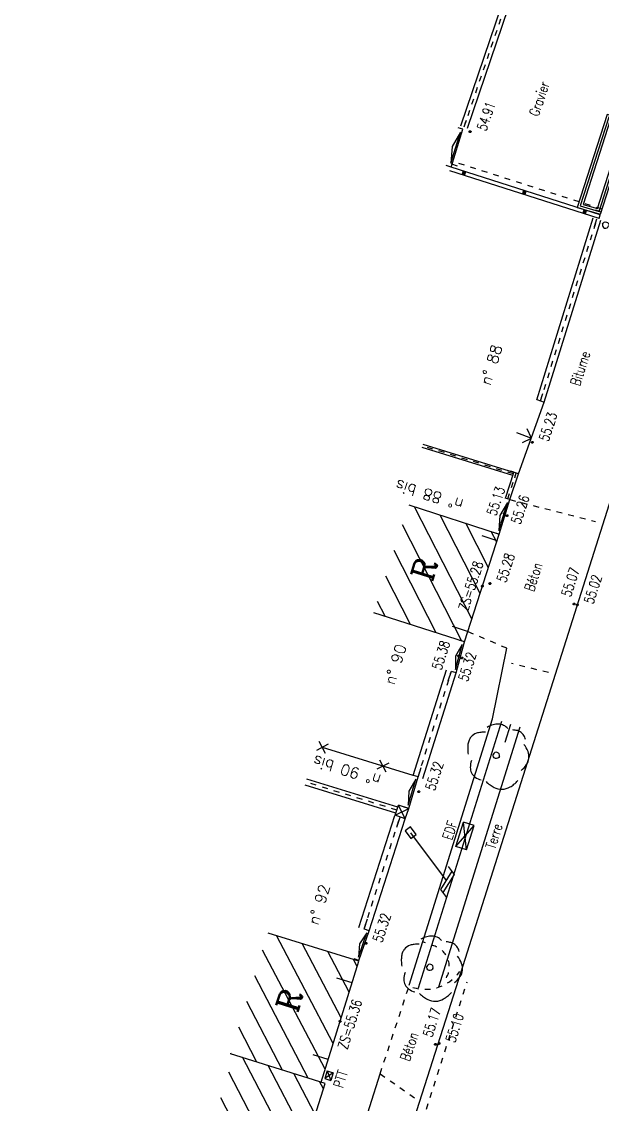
# Model space of a CAD drawing. Extents: x 661843 to 662062, y 6866352 to 6866909.
# Drawn here: x 661915.77 to 661934.09, y 6866594.09 to 6866628.24 of the extents above; entities that cross this region are included whole.
import ezdxf
from ezdxf.enums import TextEntityAlignment as Align

# ---------------------------------------------------------------- set-up
doc = ezdxf.new("R2010")
doc.units = 0
for name, pattern in [('CONTINU', [0]), ('JSI_TCO', [1, 0.5, 0.5]), ('JSI_TCO2', [1, 0.5, 0.5]), ('JSI_TIC', [0.2, 0.08, 0.01, -0.1, 0.01])]:
    doc.linetypes.add(name, pattern=pattern)
doc.layers.get('0').update_dxf_attribs({"linetype": 'CONTINUOUS'})
for name, color, linetype in [('ALTI', 140, 'CONTINUOUS'), ('BATI', 6, 'CONTINUOUS'), ('BORDURE', 7, 'CONTINU'), ('HACHURE', 7, 'CONTINUOUS'), ('LIMITE', 7, 'CONTINUOUS'), ('OBJEDF', 240, 'CONTINUOUS'), ('OBJTELECOM', 3, 'CONTINUOUS'), ('TEXTE', 7, 'CONTINUOUS'), ('VEGETATION', 3, 'CONTINUOUS'), ('VOIRIE', 7, 'CONTINUOUS')]:
    doc.layers.add(name, color=color, linetype=linetype)
doc.styles.add('5-2', font='romand.shx', dxfattribs={"height": 0.35})
doc.styles.add('7-2', font='romanc.shx', dxfattribs={"height": 0.7})
doc.styles.get("Standard").update_dxf_attribs({"font": 'romans.shx'})
doc.linetypes.add('JSI_HAIED', pattern='A,0.48,0.06,-0.1,[138,jsi_form.shx,S=0.05,R=0,X=-0.1,Y=0],0.06', length=0.7)
doc.linetypes.add('JSI_HAIEG', pattern='A,0.48,0.06,-0.1,[137,jsi_form.shx,S=0.05,R=0,X=-0.1,Y=0],0.06', length=0.7)
doc.linetypes.add('JSI_MUD', pattern='A,0.0001,[130,jsi_form.shx,S=0.5,R=0,X=0.875,Y=0],-0.75', length=0.7501)
doc.linetypes.add('JSI_MUG', pattern='A,0.0001,[130,jsi_form.shx,S=0.5,R=0,X=-0.125,Y=0],-0.75', length=0.7501)
doc.linetypes.add('JSI_MUR', pattern='A,1e-06,-0.5,[130,jsi_form.shx,S=0.7,R=315,X=0.05,Y=0],-0.5', length=1.000001)

# ---------------------------------------------------------------- blocks, each defined once
blk = doc.blocks.new('$B_200')
at = {"color": 0, "linetype": 'BYBLOCK', "flags": 128}
for points in [[(0, -0.5, -0.414214), (-0.5, 0, -0.414214), (0, 0.5)], [(0, -0.5, 0.414214), (0.5, 0, 0.414214), (0, 0.5)]]:
    blk.add_lwpolyline(points, format="xyb", dxfattribs=at)
blk = doc.blocks.new('$B_220')
at = {"color": 0, "linetype": 'BYBLOCK', "flags": 128}
for points in [[(-0.195, 0.351, 0.077685), (-0.303, 0.336, 0.115926), (-0.379, 0.292, 0.119307), (-0.426, 0.217, 0.082378), (-0.441, 0.113)], [(0.297, 0.272, 0.039633), (0.273, 0.344, 0.053426), (0.241, 0.401, 0.147584), (0.154, 0.47, 0.071882), (0.099, 0.483, 0.058066), (0.036, 0.48, 0.043501), (-0.035, 0.463, 0.032041), (-0.113, 0.431)], [(0.461, -0.046, 0.087593), (0.487, 0.033, 0.096392), (0.482, 0.113, 0.080457), (0.446, 0.192, 0.056881), (0.379, 0.272)], [(-0.441, 0.033, 0.03619), (-0.474, -0.044, 0.046233), (-0.492, -0.116, 0.121403), (-0.482, -0.245, 0.119181), (-0.41, -0.354, 0.044648), (-0.351, -0.401, 0.034835), (-0.277, -0.443)], [(0.379, -0.364, 0.076898), (0.431, -0.319, 0.090424), (0.461, -0.265, 0.083207), (0.472, -0.2, 0.062964), (0.461, -0.126)], [(-0.113, -0.443, 0.078382), (0.005, -0.498, 0.113914), (0.113, -0.503, 0.115194), (0.21, -0.458, 0.080222), (0.297, -0.364)]]:
    blk.add_lwpolyline(points, format="xyb", dxfattribs=at)
blk = doc.blocks.new('$B_030')
at = {"color": 0, "linetype": 'BYBLOCK', "flags": 128}
for points in [[(0, 0), (0, 1)], [(0, 1), (1, 1)], [(0, 1), (1, 0)], [(0, 0), (1, 1)], [(1, 0), (1, 1)], [(0, 0), (1, 0)]]:
    blk.add_lwpolyline(points, dxfattribs=at)
blk = doc.blocks.new('$B_137')
at = {"color": 0, "linetype": 'BYBLOCK', "flags": 128}
for points in [[(-0.156, 0.875), (0.156, 1), (0.156, 1.156)], [(-0.156, 0.781), (-0.156, 0.938), (0.156, 1.062)], [(0, 0), (0, 0.938)]]:
    blk.add_lwpolyline(points, dxfattribs=at)
blk.add_lwpolyline([(-0.055, -0.075), (0.055, -0.075), (0.055, 0.075), (-0.055, 0.075)], close=True)
blk = doc.blocks.new('$B_027')
at = {"color": 0, "linetype": 'BYBLOCK', "flags": 128}
for points in [[(-0.5, -0.5), (0.5, -0.5), (0.5, -0.188)], [(-0.5, -0.5), (-0.5, -0.188)]]:
    blk.add_lwpolyline(points, dxfattribs=at)
blk.add_lwpolyline([(-0.406, -0.406), (0.406, -0.406), (0, -0.188)], close=True, dxfattribs=at)
blk = doc.blocks.new('$B_028')
at = {"color": 0, "linetype": 'BYBLOCK', "flags": 128}
for points in [[(0, 0.5), (0, -0.5), (0.094, -0.062)], [(-0.5, -0.5), (-0.5, 0)], [(0.5, 0), (0.5, -0.5)], [(-0.094, -0.062), (0, -0.5)], [(-0.5, -0.5), (0.5, -0.5)]]:
    blk.add_lwpolyline(points, dxfattribs=at)
blk = doc.blocks.new('$B_170')
at = {"color": 0, "linetype": 'BYBLOCK', "flags": 128}
for points in [[(-0.5, 0), (-0.5, 1)], [(0.5, 0), (0.5, 1)]]:
    blk.add_lwpolyline(points, dxfattribs=at)
blk = doc.blocks.new('$B_210')
at = {"linetype": 'CONTINUOUS'}
blk.add_hatch(color=0, dxfattribs=at).paths.add_polyline_path([(0, -0.5, -1), (0, 0.5, -1)])
at = {"color": 0, "linetype": 'BYBLOCK', "flags": 128}
blk.add_lwpolyline([(0, -0.5, -1), (0, 0.5, -1)], format="xyb", close=True, dxfattribs=at)
blk = doc.blocks.new('GEOCARR1')
at = {"const_width": 1}
blk.add_lwpolyline([(0, 0), (0, 1)], dxfattribs=at)
blk = doc.blocks.new('GEOCROIX')
at = {"color": 0, "linetype": 'BYBLOCK'}
for p, q in [((-0.5, 0.5), (0.5, -0.5)), ((-0.5, -0.5), (0.5, 0.5))]:
    blk.add_line(p, q, dxfattribs=at)

msp = doc.modelspace()

# ---------------------------------------------------------------- hatches: boundary and pattern name
at = {"layer": 'HACHURE', "linetype": 'CONTINUOUS', "ltscale": 2}
h = msp.add_hatch(dxfattribs=at)
h.set_pattern_fill('_USER', color=256, scale=0.6, angle=117.0885, style=0, pattern_type=0)
h.set_pattern_definition([(117.0885, (661958.265, 6866695.073), (-0.5341826, -0.2732195), [])])
h.paths.add_polyline_path([(661929.742, 6866608.675), (661926.887, 6866609.597), (661927.986, 6866612.996), (661930.84, 6866612.073)])
h = msp.add_hatch(dxfattribs=at)
h.set_pattern_fill('_USER', color=256, scale=0.6, angle=117.7204, style=0, pattern_type=0)
h.set_pattern_definition([(117.72044, (661958.265, 6866695.073), (-0.5311367, -0.2790947), [])])
h.paths.add_polyline_path([(661925.222, 6866594.792), (661922.358, 6866595.683), (661923.543, 6866599.493), (661926.408, 6866598.602)])
h = msp.add_hatch(dxfattribs=at)
h.set_pattern_fill('_USER', color=256, scale=0.6, angle=117.4577, style=0, pattern_type=0)
h.set_pattern_definition([(117.4577, (661958.265, 6866695.073), (-0.532411, -0.276656), [])])
h.paths.add_polyline_path([(661919.281, 6866575.564), (661916.421, 6866576.469), (661922.485, 6866595.655), (661925.346, 6866594.75)])

# ---------------------------------------------------------------- linework, layer by layer
at = {"layer": 'BATI', "linetype": 'JSI_TCO2', "ltscale": 2, "elevation": 57.333, "flags": 128}
for points in [[(661927.986, 6866612.996), (661930.84, 6866612.073)], [(661929.742, 6866608.675), (661930.84, 6866612.073)], [(661929.742, 6866608.675), (661926.887, 6866609.597)], [(661926.408, 6866598.602), (661923.543, 6866599.493)], [(661925.222, 6866594.792), (661926.408, 6866598.602)], [(661925.346, 6866594.75), (661922.358, 6866595.683)], [(661919.281, 6866575.564), (661925.346, 6866594.75)]]:
    msp.add_lwpolyline(points, dxfattribs=at)
at = {"layer": 'BORDURE', "linetype": 'JSI_TCO', "ltscale": 2, "elevation": 57.333, "flags": 128}
for points in [[(661929.565, 6866598.035), (661935.323, 6866616.221), (661950.983, 6866665.664)], [(661930.625, 6866606.254), (661931.076, 6866608.473)], [(661927.997, 6866597.848), (661930.625, 6866606.254)], [(661926.102, 6866591.962), (661927.082, 6866595.055)]]:
    msp.add_lwpolyline(points, dxfattribs=at)
msp.add_lwpolyline([(661892.461, 6866556.747), (661910.98, 6866551.48, 0.014266), (661911.17, 6866551.432, 0.010582), (661911.393, 6866551.388, 0.014424), (661911.938, 6866551.309, 0.031782), (661912.402, 6866551.284, 0.024016), (661912.832, 6866551.309, 0.020972), (661913.289, 6866551.376, 0.051206), (661913.662, 6866551.487, 0.047701), (661914.017, 6866551.677, 0.039279), (661914.336, 6866551.926, 0.033221), (661914.64, 6866552.244, 0.016847), (661914.919, 6866552.598, 0.020983), (661915.144, 6866552.933, 0.026425), (661915.316, 6866553.25, 0.033429), (661915.434, 6866553.547), (661927.916, 6866592.875), (661929.565, 6866598.035)], format="xyb", dxfattribs=at)
at = {"layer": 'LIMITE', "linetype": 'JSI_MUG', "ltscale": 0.22}
msp.add_line((661929.731, 6866624.92, 112.268), (661929.802, 6866625.129, 112.27), dxfattribs=at)
at = {"layer": 'LIMITE', "linetype": 'JSI_MUD', "ltscale": 0.15}
for p, q in [((661933.914, 6866622.275, 112.752), (661933.988, 6866622.254, 112.716)), ((661931.326, 6866613.855, 112.564), (661931.373, 6866613.997, 112.559))]:
    msp.add_line(p, q, dxfattribs=at)
at = {"layer": 'LIMITE', "linetype": 'JSI_MUG', "ltscale": 0.15}
for p, q in [((661933.988, 6866622.254, 112.678), (661934.011, 6866622.327, 112.673)), ((661931.107, 6866613.187, 112.584), (661931.153, 6866613.329, 112.58))]:
    msp.add_line(p, q, dxfattribs=at)
at = {"layer": 'LIMITE', "linetype": 'JSI_MUD', "ltscale": 0.25}
msp.add_line((661933.848, 6866621.778, 113.015), (661933.922, 6866622.017, 113.035), dxfattribs=at)
at = {"layer": 'LIMITE', "linetype": 'JSI_MUG', "ltscale": 0.25}
msp.add_line((661932.143, 6866616.275, 112.555), (661932.217, 6866616.514, 112.575), dxfattribs=at)
at = {"layer": 'LIMITE', "linetype": 'JSI_MUD', "ltscale": 0.32}
msp.add_line((661929.231, 6866607.443, 112.659), (661929.328, 6866607.748, 112.658), dxfattribs=at)
at = {"layer": 'LIMITE', "linetype": 'JSI_MUG', "ltscale": 0.32}
msp.add_line((661928.277, 6866604.413, 112.66), (661928.373, 6866604.719, 112.66), dxfattribs=at)
at = {"layer": 'LIMITE', "linetype": 'JSI_MUD', "ltscale": 0.34}
msp.add_line((661927.605, 6866602.827, 112.673), (661927.709, 6866603.15, 112.675), dxfattribs=at)
at = {"layer": 'LIMITE', "linetype": 'JSI_MUG', "ltscale": 0.34}
msp.add_line((661926.575, 6866599.619, 112.65), (661926.679, 6866599.943, 112.652), dxfattribs=at)
at = {"layer": 'LIMITE', "linetype": 'JSI_TCO', "ltscale": 2, "elevation": 57.333, "flags": 128}
for points in [[(661929.627, 6866624.956), (661931.104, 6866629.295)], [(661929.836, 6866624.885), (661931.313, 6866629.224)], [(661932.023, 6866616.312), (661933.803, 6866622.054)], [(661932.262, 6866616.238), (661934.042, 6866621.98)], [(661931.035, 6866613.21), (661931.302, 6866614.021)], [(661931.178, 6866613.163), (661931.445, 6866613.974)], [(661928.124, 6866604.461), (661929.175, 6866607.796)], [(661928.429, 6866604.365), (661929.48, 6866607.7)], [(661926.413, 6866599.671), (661927.547, 6866603.202)], [(661926.737, 6866599.567), (661927.871, 6866603.098)]]:
    msp.add_lwpolyline(points, dxfattribs=at)
at = {"layer": 'LIMITE', "linetype": 'JSI_TIC', "ltscale": 2, "elevation": 57.333, "flags": 128}
for points in [[(661929.731, 6866624.92), (661931.209, 6866629.26)], [(661934.084, 6866622.32), (661929.373, 6866623.825)], [(661932.143, 6866616.275), (661933.922, 6866622.017)], [(661931.287, 6866613.973), (661928.421, 6866614.857)], [(661931.107, 6866613.187), (661931.373, 6866613.997)], [(661928.277, 6866604.413), (661929.328, 6866607.748)], [(661927.609, 6866603.37), (661924.742, 6866604.254)], [(661926.575, 6866599.619), (661927.709, 6866603.15)]]:
    msp.add_lwpolyline(points, dxfattribs=at)
at = {"layer": 'LIMITE', "linetype": 'JSI_TCO', "ltscale": 2, "elevation": 57.333, "flags": 128}
msp.add_lwpolyline([(661934.037, 6866622.162), (661934.977, 6866625.11), (661934.244, 6866625.314), (661933.294, 6866622.376)], close=True, dxfattribs=at)
at = {"layer": 'LIMITE', "linetype": 'JSI_MUR', "ltscale": 0.15, "elevation": 57.333, "flags": 128}
msp.add_lwpolyline([(661933.988, 6866622.254), (661934.882, 6866625.059), (661934.294, 6866625.222), (661933.389, 6866622.426)], close=True, dxfattribs=at)
at = {"layer": 'LIMITE', "linetype": 'CONTINUOUS', "ltscale": 2, "elevation": 57.333, "flags": 128}
msp.add_lwpolyline([(661934.029, 6866622.148), (661929.318, 6866623.654)], dxfattribs=at)
at = {"layer": 'LIMITE', "linetype": 'JSI_MUD', "ltscale": 0.18, "elevation": 57.333, "flags": 128}
msp.add_lwpolyline([(661929.517, 6866623.685), (661929.345, 6866623.739)], dxfattribs=at)
at = {"layer": 'LIMITE', "ltscale": 2, "elevation": 57.333, "flags": 128}
for points in [[(661933.992, 6866622.034), (661929.281, 6866623.539)], [(661933.992, 6866622.034), (661934.029, 6866622.148)]]:
    msp.add_lwpolyline(points, dxfattribs=at)
at = {"layer": 'LIMITE', "linetype": 'JSI_MUG', "ltscale": 0.18, "elevation": 57.333, "flags": 128}
msp.add_lwpolyline([(661934.056, 6866622.234), (661933.885, 6866622.289)], dxfattribs=at)
at = {"layer": 'LIMITE', "elevation": 57.333, "flags": 128}
for points in [[(661931.273, 6866613.925), (661928.406, 6866614.81)], [(661931.302, 6866614.021), (661928.435, 6866614.905)], [(661928.124, 6866604.461), (661925.257, 6866605.346)], [(661927.579, 6866603.274), (661924.712, 6866604.159)], [(661927.638, 6866603.465), (661924.771, 6866604.35)]]:
    msp.add_lwpolyline(points, dxfattribs=at)
at = {"layer": 'LIMITE', "linetype": 'JSI_TCO', "ltscale": 2}
msp.add_polyline3d([(661933.938, 6866622.346, 112.712), (661934.787, 6866625.008, 112.507), (661934.343, 6866625.131, 112.46), (661933.484, 6866622.477, 112.993), (661933.938, 6866622.346, 112.712)], dxfattribs=at)
at = {"layer": 'VEGETATION', "linetype": 'JSI_HAIED', "ltscale": 2, "elevation": 57.333, "flags": 128}
msp.add_lwpolyline([(661930.912, 6866606.164), (661928.283, 6866597.758)], dxfattribs=at)
at = {"layer": 'VEGETATION', "linetype": 'JSI_HAIEG', "ltscale": 2, "elevation": 57.333, "flags": 128}
msp.add_lwpolyline([(661931.484, 6866605.985), (661928.919, 6866597.782)], dxfattribs=at)
at = {"layer": 'VEGETATION', "linetype": 'JSI_MUG', "ltscale": 0.6, "elevation": 57.333, "flags": 128}
msp.add_lwpolyline([(661931.198, 6866606.075), (661931.019, 6866605.502)], dxfattribs=at)
at = {"layer": 'VOIRIE', "linetype": 'JSI_TIC', "ltscale": 2, "elevation": 57.333, "flags": 128}
for points in [[(661931.178, 6866613.163), (661933.876, 6866612.473)], [(661931.076, 6866608.473), (661929.84, 6866609.004)], [(661932.389, 6866607.707), (661931.224, 6866607.996)], [(661927.082, 6866595.055), (661928.291, 6866594.201)]]:
    msp.add_lwpolyline(points, dxfattribs=at)
for points in [[(661929.171, 6866598.082, 0.501846), (661928.739, 6866599.097), (661928.453, 6866599.201)], [(661892.387, 6866556.487), (661910.906, 6866551.22, 0.014084), (661911.106, 6866551.17, 0.010599), (661911.34, 6866551.123, 0.014672), (661911.906, 6866551.041, 0.031621), (661912.404, 6866551.014, 0.023956), (661912.859, 6866551.04, 0.021072), (661913.339, 6866551.111, 0.051085), (661913.763, 6866551.237, 0.047988), (661914.165, 6866551.451, 0.039097), (661914.515, 6866551.724, 0.033542), (661914.847, 6866552.07, 0.016951), (661915.138, 6866552.44, 0.020903), (661915.375, 6866552.793, 0.026793), (661915.562, 6866553.138, 0.033196), (661915.691, 6866553.465), (661928.173, 6866592.793), (661929.822, 6866597.953)], [(661927.082, 6866595.055), (661927.994, 6866597.82, 0.3508), (661929.595, 6866598.278)]]:
    msp.add_lwpolyline(points, format="xyb", dxfattribs=at)

# ---------------------------------------------------------------- block references
at = {"layer": 'ALTI', "linetype": 'CONTINUOUS'}
for p, xscale, yscale, rotation in [((661929.921, 6866624.771, 57.333), 0.0599999996897566, 0.0599999996897566, 71.20140505652773), ((661931.884, 6866614.97, 57.333), 0.0600000000709084, 0.0600000000709084, 72.08847941695234), ((661931.003, 6866612.733, 57.333), 0.0599999999778072, 0.0599999999778072, 345.6603759534294), ((661931.086, 6866612.658, 57.333), 0.0599999999778072, 0.0599999999778072, 345.6603759534294), ((661930.545, 6866610.519, 57.333), 0.0600000000709084, 0.0600000000709084, 72.08847941695234), ((661933.201, 6866609.87, 57.333), 0.0599999998486598, 0.0599999998486598, 72.43262128473677), ((661933.299, 6866609.838, 57.333), 0.0599999998486598, 0.0599999998486598, 72.43262128473677), ((661929.555, 6866608.23, 57.333), 0.0600000000296461, 0.0600000000296461, 342.0890597025318), ((661929.666, 6866608.168, 57.333), 0.0600000003486343, 0.0600000003486343, 72.51068561366316), ((661928.3, 6866603.952, 57.333), 0.0600000003486343, 0.0600000003486343, 72.51068561366316), ((661926.637, 6866599.165, 57.333), 0.0600000000376718, 0.0600000000376718, 72.19783828591427), ((661928.827, 6866595.98, 57.333), 0.0599999999716959, 0.0599999999716959, 72.2751717625431), ((661928.938, 6866596.006, 57.333), 0.0599999999716959, 0.0599999999716959, 72.2751717625431)]:
    msp.add_blockref('$B_210', p, dxfattribs=dict(at, xscale=xscale, yscale=yscale, rotation=rotation))
at = {"layer": 'BATI', "linetype": 'CONTINUOUS'}
for name, p, xscale, yscale, rotation in [('$B_170', (661930.306, 6866610.433, 57.333), 3.007299999886599, 0.5000000000742785, 71.93535512373165), ('$B_210', (661930.306, 6866610.433, 57.333), 0.060000000279241, 0.060000000279241, 71.93535517476751), ('$B_170', (661925.819, 6866596.71, 57.333), 2.534499999547917, 0.5000000000742785, 72.71989862032937), ('$B_210', (661925.819, 6866596.71, 57.333), 0.0600000000134772, 0.0600000000134772, 72.71989853074926)]:
    msp.add_blockref(name, p, dxfattribs=dict(at, xscale=xscale, yscale=yscale, rotation=rotation))
at = {"layer": 'LIMITE', "linetype": 'CONTINUOUS'}
for name, p, xscale, yscale, rotation in [('$B_027', (661929.267, 6866624.326, 57.333), 1.252515169389774, 0.5000000000742785, 72.55244581726132), ('$B_028', (661931.618, 6866615.191, 57.333), 2.407100930787402, 0.5000000000742785, 70.14534314780617), ('$B_027', (661930.77, 6866612.692, 57.333), 1.14094378453626, 0.5000000000742785, 72.78027847766428), ('$B_027', (661929.369, 6866608.252, 57.333), 1.009011288147529, 0.5000000000742785, 74.98003086395768), ('$B_027', (661927.891, 6866603.99, 57.333), 1.047918341265285, 0.5000000000742785, 73.58114635565087), ('$B_030', (661927.871, 6866603.098, 57.333), 0.3377108377831871, 0.3377000003093842, 70.61724724525014), ('$B_027', (661926.336, 6866599.179, 57.333), 0.9971273786078222, 0.5000000000742785, 70.64246317044777)]:
    msp.add_blockref(name, p, dxfattribs=dict(at, xscale=xscale, yscale=yscale, rotation=rotation))
at = {"layer": 'LIMITE', "ltscale": 2, "xscale": 0.1200000000546152, "yscale": 0.1200000000546152, "zscale": 0.1200000000546152, "rotation": 162.2776578898206}
for p in [(661929.743, 6866623.518, 57.333), (661931.648, 6866622.909, 57.333), (661933.553, 6866622.3, 57.333)]:
    msp.add_blockref('GEOCARR1', p, dxfattribs=at)
at = {"layer": 'LIMITE', "xscale": 0.2999999999063964, "yscale": 0.2999999999063964, "zscale": 0.2999999999063964, "rotation": 162.8562744325876}
for p in [(661925.257, 6866605.346, 57.333), (661927.169, 6866604.756, 57.333)]:
    msp.add_blockref('GEOCROIX', p, dxfattribs=at)
at = {"layer": 'OBJEDF', "linetype": 'CONTINUOUS'}
for name, p, xscale, yscale, rotation in [('$B_137', (661928.044, 6866602.657, 57.333), 1.999999999974112, 1.999999999974112, 216.6497316577344), ('$B_030', (661929.811, 6866602.117, 57.333), 0.7999709619972882, 0.359999999569679, 72.63792556072688)]:
    msp.add_blockref(name, p, dxfattribs=dict(at, xscale=xscale, yscale=yscale, rotation=rotation))
at = {"layer": 'OBJTELECOM', "linetype": 'CONTINUOUS'}
for name, p, xscale, yscale, rotation in [('$B_200', (661934.194, 6866621.824, 57.333), 0.2000000001148139, 0.2000000001148139, 252.7805559393806), ('$B_030', (661925.408, 6866595.144, 57.333), 0.2499877801471782, 0.1999999996568045, 252.4684729516739)]:
    msp.add_blockref(name, p, dxfattribs=dict(at, xscale=xscale, yscale=yscale, rotation=rotation))
at = {"layer": 'VEGETATION', "linetype": 'CONTINUOUS'}
for name, p, xscale, yscale, rotation in [('$B_220', (661930.748, 6866605.094, 57.333), 1.999999999759802, 1.999999999759802, 72.6383982205065), ('$B_200', (661930.748, 6866605.094, 57.333), 0.2000000001607063, 0.2000000001607063, 72.63839823006323), ('$B_220', (661928.653, 6866598.408, 57.333), 1.999999999759802, 1.999999999759802, 72.6383982205065), ('$B_200', (661928.653, 6866598.408, 57.333), 0.2000000001607063, 0.2000000001607063, 72.63839823006323)]:
    msp.add_blockref(name, p, dxfattribs=dict(at, xscale=xscale, yscale=yscale, rotation=rotation))

# ---------------------------------------------------------------- texts
at = {"layer": 'ALTI', "linetype": 'CONTINUOUS', "width": 0.75}
for s, rotation, p in [('54.91', 71.2014, (661930.124, 6866624.871, 57.333)), ('55.23', 72.0885, (661932.086, 6866615.073, 57.333)), ('55.26', 71.4994, (661931.201, 6866612.463, 57.333)), ('55.28', 72.0885, (661930.746, 6866610.622, 57.333)), ('55.02', 72.4326, (661933.5, 6866609.943, 57.333)), ('55.32', 72.5107, (661929.54, 6866607.5, 57.333)), ('55.32', 72.5107, (661928.501, 6866604.056, 57.333)), ('55.32', 72.1978, (661926.838, 6866599.269, 57.333)), ('55.10', 72.2752, (661929.139, 6866596.109, 57.333))]:
    msp.add_text(s, height=0.32, rotation=rotation, dxfattribs=at).set_placement(p, align=Align.TOP_LEFT)
for s, rotation, p in [('55.13', 71.4994, (661930.739, 6866612.63, 57.333)), ('55.07', 72.4326, (661933.097, 6866610.071, 57.333)), ('55.38', 72.4495, (661929.012, 6866607.767, 57.333)), ('55.17', 72.2752, (661928.723, 6866596.181, 57.333))]:
    msp.add_text(s, height=0.32, rotation=rotation, dxfattribs=at).set_placement(p)
at = {"layer": 'BATI', "style": '7-2'}
for p in [(661928.705, 6866610.549, 57.333), (661924.453, 6866596.952, 57.333)]:
    msp.add_text('R', height=0.7, rotation=72.4839, dxfattribs=at).set_placement(p)
at = {"layer": 'BATI', "linetype": 'CONTINUOUS', "width": 0.75}
for s, rotation, p in [('ZS=55.28', 71.9354, (661929.789, 6866610.494, 57.333)), ('ZS=55.36', 72.7199, (661925.972, 6866596.662, 57.333))]:
    msp.add_text(s, height=0.32, rotation=rotation, dxfattribs=at).set_placement(p, align=Align.TOP_CENTER)
at = {"layer": 'OBJEDF', "linetype": 'CONTINUOUS', "width": 0.75}
msp.add_text('EDF', height=0.32, rotation=72.6384, dxfattribs=at).set_placement((661929.129, 6866602.781, 57.333), align=Align.TOP_CENTER)
at = {"layer": 'OBJTELECOM', "linetype": 'CONTINUOUS', "width": 0.75}
msp.add_text('PTT', height=0.32, rotation=72.4575, dxfattribs=at).set_placement((661925.984, 6866594.839, 57.333), align=Align.CENTER)
at = {"layer": 'TEXTE', "linetype": 'CONTINUOUS', "width": 0.75}
for s, rotation, p in [('Gravier', 71.2014, (661932.1, 6866625.803, 57.333)), ('Bitume', 72.0885, (661933.395, 6866617.302, 57.333)), ('Béton', 72.0885, (661931.916, 6866610.726, 57.333)), ('Terre', 72.6384, (661930.674, 6866602.545, 57.333)), ('Béton', 71.7485, (661927.998, 6866595.911, 57.333))]:
    msp.add_text(s, height=0.32, rotation=rotation, dxfattribs=at).set_placement(p, align=Align.MIDDLE_CENTER)
at = {"layer": 'TEXTE', "style": '5-2'}
for s, rotation, p in [('n° 88', 72.4698, (661930.553, 6866616.737, 57.333)), ('n° 88 bis', 163.0424, (661929.737, 6866613.154, 57.333)), ('n° 90', 72.4698, (661927.526, 6866607.292, 57.333)), ('n° 90 bis', 163.0424, (661927.138, 6866604.461, 57.333)), ('n° 92', 72.4698, (661925.118, 6866599.714, 57.333))]:
    msp.add_text(s, height=0.35, rotation=rotation, dxfattribs=at).set_placement(p)

doc.saveas('drawing.dxf')
